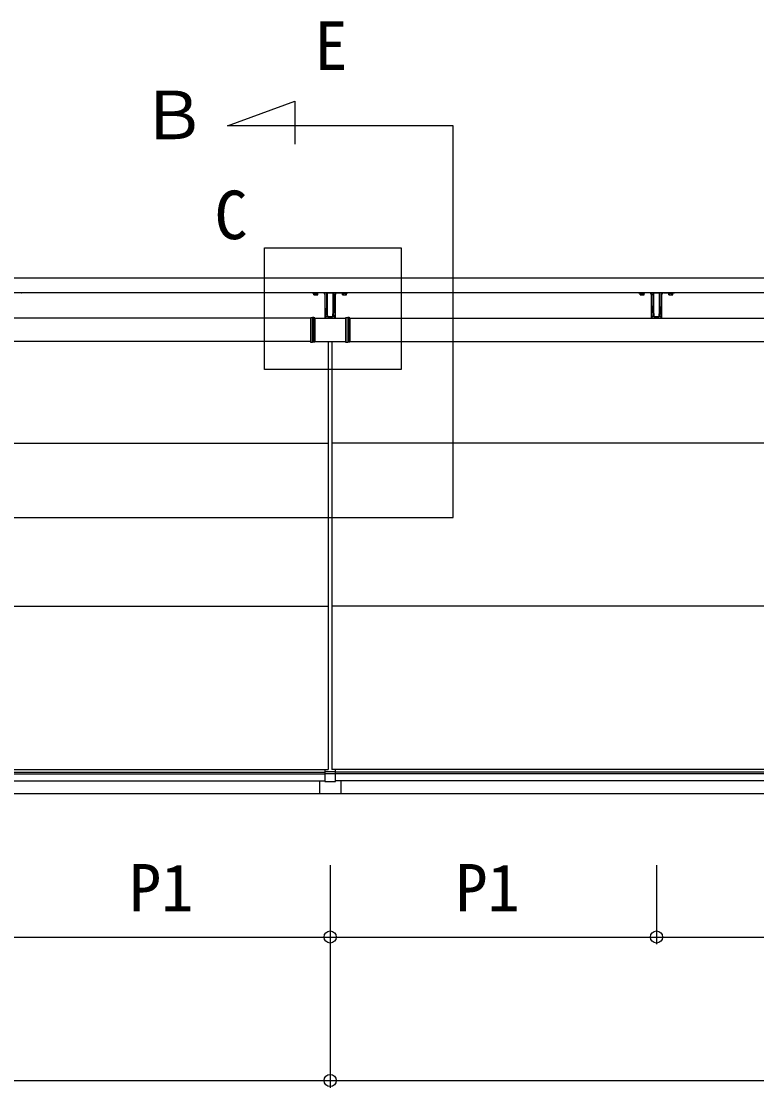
# Model space of a CAD drawing. Units: millimetres, scale not verified. Extents: x -693 to 693, y -1120 to 1121.
# Drawn here: x 381.1 to 483.6, y 429.8 to 578.5 of the extents above; entities that cross this region are included whole.
import ezdxf
from ezdxf.enums import TextEntityAlignment as Align

# ---------------------------------------------------------------- set-up
doc = ezdxf.new("R2010")
doc.units = ezdxf.units.MM
doc.header["$LTSCALE"] = 6
doc.layers.add('0-5_YKK_A1', color=4, linetype='Continuous')
doc.layers.add('0-6_YKK_D', color=6, linetype='Continuous')
doc.styles.add('ＭＳ ゴシック', font='')
doc.styles.get('ＭＳ ゴシック').set_extended_font_data('MS Gothic')

msp = doc.modelspace()

# ---------------------------------------------------------------- linework, layer by layer
at = {"layer": '0-5_YKK_A1'}
for p, q in [((419.198, 567.337), (419.198, 561.337)), ((554.411, 542.65), (293.798, 542.65)), ((554.4, 540.65), (293.808, 540.65)), ((421.604, 540.68), (421.604, 540.68)), ((421.654, 540.63), (421.654, 540.63)), ((423.116, 540.63), (421.654, 540.63)), ((421.779, 540.615), (421.779, 540.63)), ((421.801, 540.615), (422.41, 540.615)), ((421.801, 540.539), (421.801, 540.615)), ((421.801, 540.539), (422.41, 540.539)), ((421.815, 540.514), (421.859, 540.539)), ((421.815, 540.364), (421.815, 540.514)), ((421.815, 540.364), (421.859, 540.339)), ((421.859, 540.539), (422.349, 540.539)), ((422.349, 540.339), (421.859, 540.339)), ((421.96, 540.365), (421.96, 540.514)), ((422.248, 540.365), (422.248, 540.514)), ((422.393, 540.514), (422.349, 540.539)), ((422.393, 540.364), (422.349, 540.339)), ((422.393, 540.364), (422.393, 540.514)), ((422.41, 540.539), (422.41, 540.615)), ((423.129, 540.63), (423.116, 540.63)), ((423.116, 540.63), (423.116, 540.63)), ((423.354, 540.38), (423.354, 537.084)), ((423.631, 540.554), (423.64, 540.604)), ((423.687, 540.556), (423.681, 540.522)), ((423.682, 540.634), (423.708, 540.65)), ((423.779, 540.62), (424.43, 540.62)), ((424.5, 540.65), (424.526, 540.634)), ((424.528, 540.522), (424.522, 540.556)), ((424.568, 540.604), (424.578, 540.554)), ((424.854, 537.084), (424.854, 540.38)), ((425.093, 540.63), (425.08, 540.63)), ((425.093, 540.63), (425.093, 540.63)), ((426.408, 540.615), (425.798, 540.615)), ((425.798, 540.539), (425.798, 540.615)), ((426.408, 540.539), (425.798, 540.539)), ((425.816, 540.514), (425.859, 540.539)), ((425.816, 540.364), (425.816, 540.514)), ((425.816, 540.364), (425.859, 540.339)), ((426.35, 540.539), (425.859, 540.539)), ((425.859, 540.339), (426.35, 540.339)), ((425.96, 540.365), (425.96, 540.514)), ((426.249, 540.365), (426.249, 540.514)), ((426.393, 540.514), (426.35, 540.539)), ((426.393, 540.364), (426.35, 540.339)), ((426.393, 540.364), (426.393, 540.514)), ((426.408, 540.539), (426.408, 540.615)), ((426.43, 540.615), (426.43, 540.63)), ((467.104, 540.68), (467.104, 540.68)), ((467.154, 540.63), (467.154, 540.63)), ((468.616, 540.63), (467.154, 540.63)), ((467.279, 540.615), (467.279, 540.63)), ((467.301, 540.615), (467.91, 540.615)), ((467.301, 540.539), (467.301, 540.615)), ((467.301, 540.539), (467.91, 540.539)), ((467.315, 540.514), (467.359, 540.539)), ((467.315, 540.364), (467.315, 540.514)), ((467.315, 540.364), (467.359, 540.339)), ((467.359, 540.539), (467.849, 540.539)), ((467.849, 540.339), (467.359, 540.339)), ((467.46, 540.365), (467.46, 540.514)), ((467.748, 540.365), (467.748, 540.514)), ((467.893, 540.514), (467.849, 540.539)), ((467.893, 540.364), (467.849, 540.339)), ((467.893, 540.364), (467.893, 540.514)), ((467.91, 540.539), (467.91, 540.615)), ((468.629, 540.63), (468.616, 540.63)), ((468.616, 540.63), (468.616, 540.63)), ((468.854, 540.38), (468.854, 537.084)), ((469.131, 540.554), (469.14, 540.604)), ((469.187, 540.556), (469.181, 540.522)), ((469.182, 540.634), (469.208, 540.65)), ((469.279, 540.62), (469.93, 540.62)), ((470, 540.65), (470.026, 540.634)), ((470.028, 540.522), (470.022, 540.556)), ((470.068, 540.604), (470.078, 540.554)), ((470.354, 537.084), (470.354, 540.38)), ((470.593, 540.63), (470.58, 540.63)), ((470.593, 540.63), (470.593, 540.63)), ((471.908, 540.615), (471.298, 540.615)), ((471.298, 540.539), (471.298, 540.615)), ((471.908, 540.539), (471.298, 540.539)), ((471.316, 540.514), (471.359, 540.539)), ((471.316, 540.364), (471.316, 540.514)), ((471.316, 540.364), (471.359, 540.339)), ((471.85, 540.539), (471.359, 540.539)), ((471.359, 540.339), (471.85, 540.339)), ((471.46, 540.365), (471.46, 540.514)), ((471.749, 540.365), (471.749, 540.514)), ((471.893, 540.514), (471.85, 540.539)), ((471.893, 540.364), (471.85, 540.339)), ((471.893, 540.364), (471.893, 540.514)), ((471.908, 540.539), (471.908, 540.615)), ((471.93, 540.615), (471.93, 540.63)), ((421.354, 537.088), (290.179, 537.088)), ((421.354, 537.155), (421.454, 537.176)), ((421.354, 537.155), (421.354, 536.988)), ((421.354, 536.988), (421.354, 533.853)), ((421.454, 533.853), (421.454, 536.988)), ((421.654, 537.188), (421.654, 536.988)), ((421.855, 537.176), (421.654, 537.188)), ((421.654, 536.988), (421.654, 533.853)), ((421.855, 536.988), (421.855, 537.176)), ((421.954, 537.155), (421.855, 537.176)), ((421.855, 533.853), (421.855, 536.988)), ((421.954, 537.155), (421.954, 536.988)), ((421.954, 537.088), (426.254, 537.088)), ((421.954, 536.988), (421.954, 533.853)), ((423.528, 537.093), (423.528, 537.088)), ((423.529, 537.093), (424.68, 537.093)), ((423.532, 537.321), (423.737, 537.321)), ((423.681, 537.411), (423.675, 537.442)), ((423.724, 537.395), (423.729, 537.376)), ((424.382, 537.297), (423.827, 537.297)), ((423.836, 537.287), (424.373, 537.287)), ((424.373, 537.246), (423.836, 537.246)), ((424.382, 537.297), (424.382, 537.297)), ((424.472, 537.321), (424.677, 537.321)), ((424.479, 537.376), (424.484, 537.395)), ((424.534, 537.442), (424.528, 537.411)), ((424.68, 537.088), (424.68, 537.093)), ((426.254, 537.155), (426.354, 537.176)), ((426.254, 537.155), (426.254, 536.988)), ((426.254, 536.988), (426.254, 533.853)), ((426.354, 537.176), (426.554, 537.188)), ((426.354, 536.988), (426.354, 537.176)), ((426.354, 533.853), (426.354, 536.988)), ((426.554, 537.188), (426.554, 536.988)), ((426.554, 536.988), (426.554, 533.853)), ((426.854, 537.155), (426.755, 537.176)), ((426.755, 533.853), (426.755, 536.988)), ((426.854, 537.155), (426.854, 536.988)), ((426.854, 537.088), (558.029, 537.088)), ((426.854, 536.988), (426.854, 533.853)), ((469.028, 537.093), (469.028, 537.088)), ((469.029, 537.093), (470.18, 537.093)), ((469.032, 537.321), (469.237, 537.321)), ((469.181, 537.411), (469.175, 537.442)), ((469.224, 537.395), (469.229, 537.376)), ((469.882, 537.297), (469.327, 537.297)), ((469.336, 537.287), (469.873, 537.287)), ((469.873, 537.246), (469.336, 537.246)), ((469.882, 537.297), (469.882, 537.297)), ((469.972, 537.321), (470.177, 537.321)), ((469.979, 537.376), (469.984, 537.395)), ((470.034, 537.442), (470.028, 537.411)), ((470.18, 537.088), (470.18, 537.093)), ((421.354, 533.838), (290.179, 533.838)), ((421.354, 533.853), (421.354, 533.771)), ((421.354, 533.771), (421.454, 533.75)), ((421.454, 533.75), (421.454, 533.853)), ((421.454, 533.75), (421.654, 533.738)), ((421.654, 533.853), (421.654, 533.738)), ((421.855, 533.75), (421.654, 533.738)), ((421.855, 533.75), (421.855, 533.853)), ((421.954, 533.838), (426.254, 533.838)), ((423.854, 533.813), (423.854, 474.188)), ((424.354, 533.813), (424.354, 474.188)), ((426.354, 533.75), (426.354, 533.853)), ((426.354, 533.75), (426.554, 533.738)), ((426.554, 533.853), (426.554, 533.738)), ((426.755, 533.75), (426.554, 533.738)), ((426.755, 533.75), (426.755, 533.853)), ((426.854, 533.771), (426.755, 533.75)), ((426.854, 533.853), (426.854, 533.771)), ((426.854, 533.838), (558.029, 533.838)), ((289.804, 519.688), (423.854, 519.688)), ((558.404, 519.688), (424.354, 519.688)), ((289.804, 496.938), (423.854, 496.938)), ((558.404, 496.938), (424.354, 496.938)), ((289.804, 474.188), (423.854, 474.188)), ((423.354, 474.188), (423.354, 472.513)), ((558.404, 474.188), (424.354, 474.188)), ((287.354, 473.838), (423.354, 473.838)), ((287.354, 473.588), (423.354, 473.588)), ((423.354, 473.893), (424.854, 473.893)), ((423.354, 473.643), (424.854, 473.643)), ((560.854, 473.838), (424.854, 473.838)), ((560.854, 473.588), (424.854, 473.588)), ((287.354, 472.588), (423.354, 472.588)), ((422.604, 472.588), (422.604, 470.838)), ((422.604, 472.588), (422.604, 470.823)), ((560.854, 472.588), (424.854, 472.588)), ((425.604, 472.588), (425.604, 470.823)), ((422.604, 470.823), (425.604, 470.823)), ((422.604, 470.773), (422.604, 470.823)), ((425.604, 470.773), (422.604, 470.773)), ((425.604, 470.823), (425.604, 470.773))]:
    msp.add_line(p, q, dxfattribs=at)
for points in [[(261.337, 509.325), (441.279, 509.325), (441.279, 563.916), (409.801, 563.916), (419.198, 567.337)], [(421.779, 540.615), (422.429, 540.615), (422.429, 540.63)], [(423.404, 540.554), (423.389, 540.579), (423.372, 540.604)], [(423.43, 540.442), (423.43, 540.455), (423.404, 540.554)], [(423.482, 537.276), (423.469, 537.501), (423.458, 537.753), (423.448, 538.033), (423.439, 538.348), (423.433, 538.69), (423.428, 539.057), (423.426, 539.379), (423.425, 539.716), (423.427, 540.072), (423.43, 540.442)], [(423.675, 537.442), (423.663, 537.677), (423.652, 537.939), (423.643, 538.23), (423.636, 538.547), (423.631, 538.8), (423.628, 539.066), (423.626, 539.348), (423.625, 539.642), (423.626, 540.086), (423.631, 540.554)], [(423.681, 540.522), (423.676, 540.052), (423.675, 539.605), (423.676, 539.312), (423.678, 539.031), (423.681, 538.762), (423.686, 538.505), (423.693, 538.191), (423.702, 537.901), (423.712, 537.635), (423.724, 537.395)], [(423.779, 540.62), (423.743, 540.613), (423.715, 540.597)], [(424.494, 540.597), (424.463, 540.614), (424.43, 540.62)], [(424.484, 537.395), (424.496, 537.631), (424.507, 537.895), (424.516, 538.187), (424.523, 538.505), (424.527, 538.76), (424.531, 539.027), (424.533, 539.31), (424.534, 539.605), (424.532, 540.051), (424.528, 540.522)], [(424.578, 540.554), (424.582, 540.086), (424.584, 539.642), (424.583, 539.35), (424.581, 539.07), (424.577, 538.802), (424.573, 538.547), (424.566, 538.234), (424.557, 537.946), (424.546, 537.68), (424.534, 537.442)], [(424.779, 540.442), (424.782, 540.119), (424.783, 539.807), (424.783, 539.504), (424.782, 539.213), (424.779, 538.919), (424.775, 538.639), (424.77, 538.373), (424.764, 538.123), (424.756, 537.885), (424.747, 537.664), (424.737, 537.46), (424.727, 537.276)], [(424.805, 540.554), (424.779, 540.455), (424.779, 540.442)], [(424.837, 540.604), (424.817, 540.575), (424.805, 540.554)], [(425.093, 540.63), (426.554, 540.63), (426.554, 540.63)], [(426.43, 540.615), (425.78, 540.615), (425.78, 540.63)], [(467.279, 540.615), (467.929, 540.615), (467.929, 540.63)], [(468.904, 540.554), (468.889, 540.579), (468.872, 540.604)], [(468.93, 540.442), (468.93, 540.455), (468.904, 540.554)], [(468.982, 537.276), (468.969, 537.501), (468.958, 537.753), (468.948, 538.033), (468.939, 538.348), (468.933, 538.69), (468.928, 539.057), (468.926, 539.379), (468.925, 539.716), (468.927, 540.072), (468.93, 540.442)], [(469.175, 537.442), (469.163, 537.677), (469.152, 537.939), (469.143, 538.23), (469.136, 538.547), (469.131, 538.8), (469.128, 539.066), (469.126, 539.348), (469.125, 539.642), (469.126, 540.086), (469.131, 540.554)], [(469.181, 540.522), (469.176, 540.052), (469.175, 539.605), (469.176, 539.312), (469.178, 539.031), (469.181, 538.762), (469.186, 538.505), (469.193, 538.191), (469.202, 537.901), (469.212, 537.635), (469.224, 537.395)], [(469.279, 540.62), (469.243, 540.613), (469.215, 540.597)], [(469.994, 540.597), (469.963, 540.614), (469.93, 540.62)], [(469.984, 537.395), (469.996, 537.631), (470.007, 537.895), (470.016, 538.187), (470.023, 538.505), (470.027, 538.76), (470.031, 539.027), (470.033, 539.31), (470.034, 539.605), (470.032, 540.051), (470.028, 540.522)], [(470.078, 540.554), (470.082, 540.086), (470.084, 539.642), (470.083, 539.35), (470.081, 539.07), (470.077, 538.802), (470.073, 538.547), (470.066, 538.234), (470.057, 537.946), (470.046, 537.68), (470.034, 537.442)], [(470.279, 540.442), (470.282, 540.119), (470.283, 539.807), (470.283, 539.504), (470.282, 539.213), (470.279, 538.919), (470.275, 538.639), (470.27, 538.373), (470.264, 538.123), (470.256, 537.885), (470.247, 537.664), (470.237, 537.46), (470.227, 537.276)], [(470.305, 540.554), (470.279, 540.455), (470.279, 540.442)], [(470.337, 540.604), (470.317, 540.575), (470.305, 540.554)], [(470.593, 540.63), (472.054, 540.63), (472.054, 540.63)], [(471.93, 540.615), (471.28, 540.615), (471.28, 540.63)], [(421.454, 536.988), (421.454, 537.176), (421.654, 537.188)], [(423.479, 537.088), (423.481, 537.164), (423.482, 537.229)], [(423.529, 537.093), (423.529, 537.093), (423.528, 537.093)], [(423.737, 537.321), (423.701, 537.364), (423.681, 537.411)], [(423.729, 537.376), (423.762, 537.32), (423.769, 537.313)], [(424.528, 537.411), (424.508, 537.365), (424.472, 537.321)], [(424.68, 537.093), (424.68, 537.093), (424.68, 537.093)], [(424.727, 537.229), (424.729, 537.129), (424.73, 537.088)], [(426.755, 536.988), (426.755, 537.176), (426.554, 537.188)], [(468.979, 537.088), (468.981, 537.164), (468.982, 537.229)], [(469.029, 537.093), (469.029, 537.093), (469.028, 537.093)], [(469.237, 537.321), (469.201, 537.364), (469.181, 537.411)], [(469.229, 537.376), (469.262, 537.32), (469.269, 537.313)], [(470.028, 537.411), (470.008, 537.365), (469.972, 537.321)], [(470.18, 537.093), (470.18, 537.093), (470.18, 537.093)], [(470.227, 537.229), (470.229, 537.129), (470.23, 537.088)], [(421.954, 533.853), (421.954, 533.771), (421.855, 533.75)], [(426.254, 533.853), (426.254, 533.771), (426.354, 533.75)], [(423.354, 472.513), (424.854, 472.513), (424.854, 474.188)], [(289.104, 472.588), (289.104, 470.838), (422.604, 470.838)], [(425.604, 472.588), (425.604, 470.838), (559.104, 470.838)]]:
    msp.add_lwpolyline(points, dxfattribs=at)
msp.add_lwpolyline([(414.961, 546.909), (434.029, 546.909), (434.029, 529.931), (414.961, 529.931)], close=True, dxfattribs=at)
for centre, radius, start, end in [((381.054, 540.68), 0.05, 270.05094, 322.62837), ((421.654, 540.68), 0.05, 217.36868, 269.95502), ((421.887, 540.406), 0.13, 55.86369, 115.45615), ((421.887, 540.473), 0.13, 244.54385, 304.13631), ((422.104, 540.058), 0.478, 72.41205, 107.58795), ((422.104, 540.82), 0.478, 252.41205, 287.58795), ((422.321, 540.406), 0.13, 64.54385, 124.13631), ((422.321, 540.473), 0.13, 235.86369, 295.45615), ((423.12, 540.393), 0.237, 50.20405, 87.81157), ((423.104, 540.389), 0.25, 2.19683, 48.0263), ((423.176, 540.449), 0.25, 38.38267, 53.53742), ((422.862, 540.38), 0.492, 0.01997, 2.17326), ((423.714, 540.546), 0.0939, 109.4609, 141.52571), ((423.773, 540.526), 0.0913, 129.75912, 160.98213), ((424.435, 540.526), 0.0918, 19.10869, 50.15006), ((424.491, 540.54), 0.101, 39.66507, 69.34831), ((425.032, 540.449), 0.25, 126.46476, 141.62052), ((425.344, 540.38), 0.49, 177.82244, 179.98433), ((425.105, 540.389), 0.25, 131.96794, 177.80317), ((425.089, 540.393), 0.237, 92.16639, 129.83973), ((425.887, 540.406), 0.13, 55.86369, 115.45615), ((425.887, 540.473), 0.13, 244.54385, 304.13631), ((426.105, 540.058), 0.478, 72.41205, 107.58795), ((426.105, 540.82), 0.478, 252.41205, 287.58795), ((426.322, 540.406), 0.13, 64.54385, 124.13631), ((426.322, 540.473), 0.13, 235.86369, 295.45615), ((426.554, 540.68), 0.05, 270.05094, 322.62837), ((467.154, 540.68), 0.05, 217.36868, 269.95502), ((467.387, 540.406), 0.13, 55.86369, 115.45615), ((467.387, 540.473), 0.13, 244.54385, 304.13631), ((467.604, 540.058), 0.478, 72.41205, 107.58795), ((467.604, 540.82), 0.478, 252.41205, 287.58795), ((467.821, 540.406), 0.13, 64.54385, 124.13631), ((467.821, 540.473), 0.13, 235.86369, 295.45615), ((468.62, 540.393), 0.237, 50.20405, 87.81157), ((468.604, 540.389), 0.25, 2.19683, 48.0263), ((468.676, 540.449), 0.25, 38.38267, 53.53742), ((468.362, 540.38), 0.492, 0.01997, 2.17326), ((469.214, 540.546), 0.0939, 109.4609, 141.52571), ((469.273, 540.526), 0.0913, 129.75912, 160.98213), ((469.935, 540.526), 0.0918, 19.10869, 50.15006), ((469.991, 540.54), 0.101, 39.66507, 69.34831), ((470.532, 540.449), 0.25, 126.46476, 141.62052), ((470.844, 540.38), 0.49, 177.82244, 179.98433), ((470.605, 540.389), 0.25, 131.96794, 177.80317), ((470.589, 540.393), 0.237, 92.16639, 129.83973), ((471.387, 540.406), 0.13, 55.86369, 115.45615), ((471.387, 540.473), 0.13, 244.54385, 304.13631), ((471.605, 540.058), 0.478, 72.41205, 107.58795), ((471.605, 540.82), 0.478, 252.41205, 287.58795), ((471.822, 540.406), 0.13, 64.54385, 124.13631), ((471.822, 540.473), 0.13, 235.86369, 295.45615), ((472.054, 540.68), 0.05, 270.05094, 322.62837), ((423.531, 537.272), 0.0489, 88.61222, 175.62698), ((422.813, 537.252), 0.67, 358.08206, 2.06433), ((423.501, 537.166), 0.0784, 268.55021, 290.20758), ((423.857, 537.376), 0.132, 204.75431, 260.91216), ((423.824, 537.387), 0.0898, 216.71762, 271.78816), ((423.836, 537.387), 0.0997, 228.12324, 269.87876), ((424.351, 537.378), 0.134, 279.49504, 334.83848), ((424.373, 537.387), 0.1, 270.19018, 311.80782), ((424.385, 537.387), 0.0898, 268.21173, 323.28205), ((424.345, 537.416), 0.14, 312.18991, 343.29419), ((424.678, 537.272), 0.0489, 4.37302, 91.38778), ((424.708, 537.172), 0.0842, 250.53633, 270.76801), ((425.481, 537.252), 0.755, 178.16035, 181.69326), ((469.031, 537.272), 0.0489, 88.61222, 175.62698), ((468.313, 537.252), 0.67, 358.08206, 2.06433), ((469.001, 537.166), 0.0784, 268.55021, 290.20758), ((469.357, 537.376), 0.132, 204.75431, 260.91216), ((469.324, 537.387), 0.0898, 216.71762, 271.78816), ((469.336, 537.387), 0.0997, 228.12324, 269.87876), ((469.851, 537.378), 0.134, 279.49504, 334.83848), ((469.873, 537.387), 0.1, 270.19018, 311.80782), ((469.885, 537.387), 0.0898, 268.21173, 323.28205), ((469.845, 537.416), 0.14, 312.18991, 343.29419), ((470.178, 537.272), 0.0489, 4.37302, 91.38778), ((470.208, 537.172), 0.0842, 250.53633, 270.76801), ((470.981, 537.252), 0.755, 178.16035, 181.69326)]:
    msp.add_arc(centre, radius, start, end, dxfattribs=at)
at = {"layer": '0-6_YKK_D'}
for p, q in [((424.104, 460.838), (424.104, 449.838)), ((424.104, 460.838), (424.104, 449.838)), ((424.104, 460.838), (424.104, 429.838)), ((424.104, 460.838), (424.104, 429.838)), ((469.604, 460.838), (469.604, 449.838)), ((469.604, 460.838), (469.604, 449.838)), ((378.604, 450.838), (424.104, 450.838)), ((424.104, 450.838), (469.604, 450.838)), ((469.604, 450.838), (515.104, 450.838)), ((287.604, 430.838), (424.104, 430.838)), ((424.104, 430.838), (560.604, 430.838))]:
    msp.add_line(p, q, dxfattribs=at)
for centre in [(424.104, 450.838), (424.104, 450.838), (469.604, 450.838), (469.604, 450.838), (424.104, 430.838), (424.104, 430.838)]:
    msp.add_circle(centre, 0.85, dxfattribs=at)

# ---------------------------------------------------------------- texts
at = {"layer": '0-5_YKK_A1', "style": 'ＭＳ ゴシック'}
for s, p in [('E', (421.934, 569.674)), ('Ｂ', (397.676, 560.011)), ('C', (407.977, 546.08))]:
    msp.add_text(s, height=6.768, dxfattribs=at).set_placement(p, align=Align.BOTTOM_LEFT)
at = {"layer": '0-6_YKK_D', "style": 'ＭＳ ゴシック'}
for p in [(396.074, 452.438), (441.574, 452.438)]:
    msp.add_text('P1', height=6.598, dxfattribs=at).set_placement(p, align=Align.BOTTOM_LEFT)

doc.saveas('drawing.dxf')
